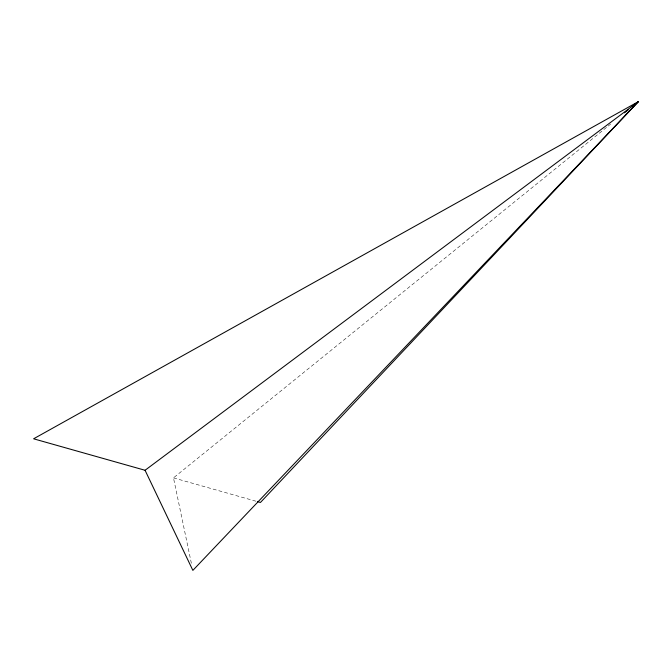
<?xml version="1.0" encoding="UTF-8"?>
<svg xmlns="http://www.w3.org/2000/svg" width="672" height="672" viewBox="0 0 672 672"><rect width="100%" height="100%" fill="white"/><g stroke="black" fill="none" stroke-linecap="round" stroke-linejoin="round"><path stroke-width="0.5" stroke-dasharray="3.36 2.52" d="M191.369 563.27L173.477 477.884L607.404 126.697M608.219 126.034L610.672 124.051M173.477 477.884L256.435 501.346"/><path stroke-width="1.01" d="M145.06 470.274L638.4 101.615L192.864 570.385L145.06 470.274L33.6 438.799L638.4 101.615L260.434 502.471L257.435 501.623M624.532 112.837L628.614 109.536M632.688 106.235L638.4 101.615"/></g></svg>
